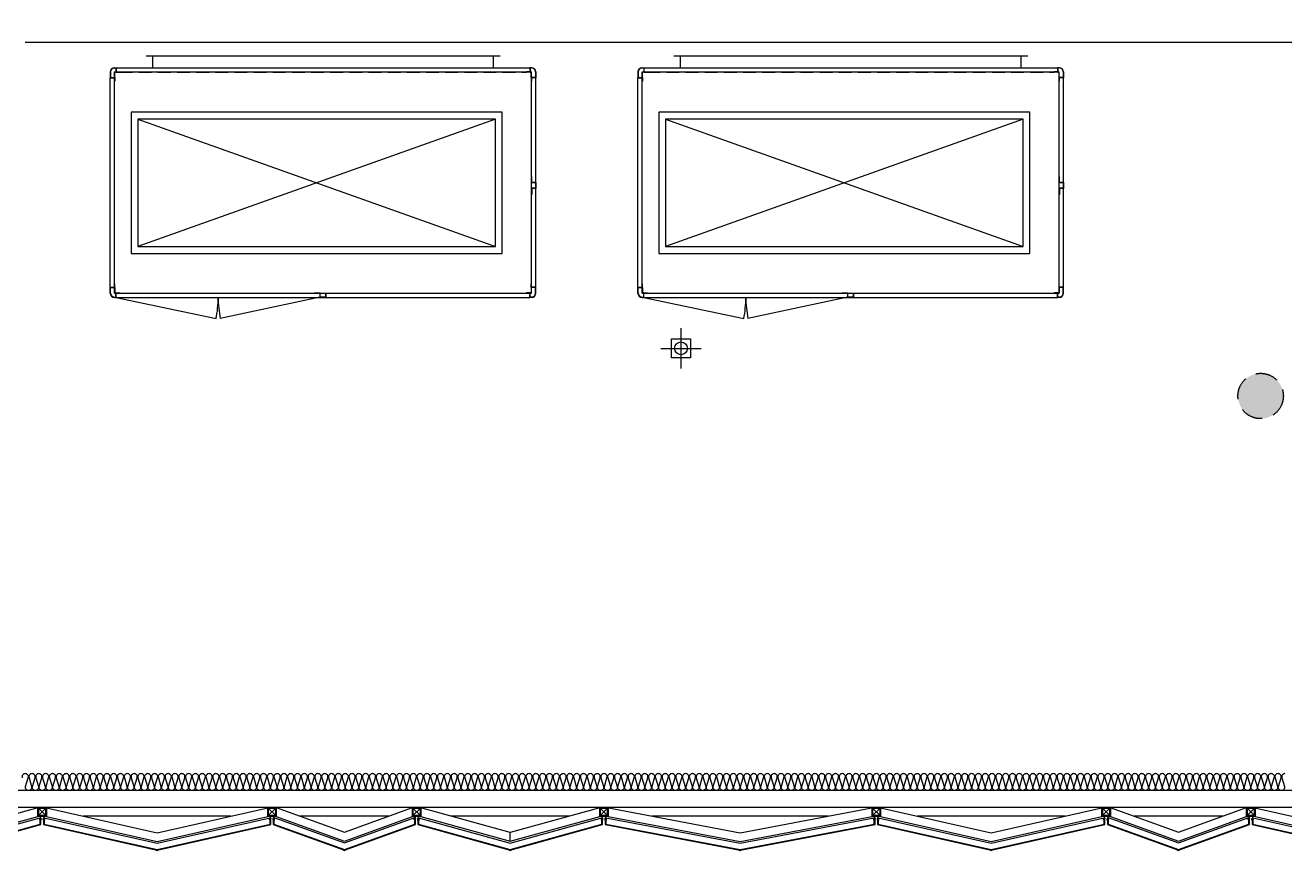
# Model space of a CAD drawing. Header units: millimetres. Extents: x -95754 to 177808, y 34455 to 150605.
# Drawn here: x 146154 to 153554, y 106751 to 111605 of the extents above; entities that cross this region are included whole.
import ezdxf

# ---------------------------------------------------------------- set-up
doc = ezdxf.new("R2010")
doc.units = ezdxf.units.MM
doc.header["$LTSCALE"] = 300
for name, pattern in [('ghid', [3, 2, -1]), ('HID', [2.8, 1.8, -1]), ('HIDDEN', [0.375, 0.25, -0.125])]:
    doc.linetypes.add(name, pattern=pattern)
for name, color, linetype in [('6FIN', 6, 'Continuous'), ('A-ETC-기계', 253, 'Continuous'), ('A-SYM', 7, 'Continuous'), ('A-WALL-D', 7, 'Continuous'), ('A-갑종방화문', 7, 'Continuous'), ('A-방화문표기', 6, 'ghid'), ('A-지붕바닥', 251, 'Continuous'), ('A-하지철물', 55, 'Continuous'), ('alucobond', 4, 'Continuous'), ('ISL', 251, 'Continuous'), ('mold', 4, 'Continuous'), ('SHEET', 6, 'Continuous'), ('우수계획', 7, 'Continuous')]:
    doc.layers.add(name, color=color, linetype=linetype)

# ---------------------------------------------------------------- blocks, each defined once
blk = doc.blocks.new('EX-1350')
at = {"layer": '6FIN', "elevation": 0}
for points in [[(3.2, 204.1), (46.8, 204.1, 0.414214), (50, 207.3), (50, 250.9, 0.414214), (46.8, 254.1), (3.2, 254.1, 0.414214), (0, 250.9), (0, 207.3, 0.414214)], [(1396.8, 204.1), (1353.2, 204.1, -0.414214), (1350, 207.3), (1350, 250.9, -0.414214), (1353.2, 254.1), (1396.8, 254.1, -0.414214), (1400, 250.9), (1400, 207.3, -0.414214)]]:
    blk.add_lwpolyline(points, format="xyb", close=True, dxfattribs=at)
at = {"layer": 'A-하지철물'}
for p, q in [((1350, 254.1), (50, 254.1)), ((1133.9, 204.1), (266.1, 204.1))]:
    blk.add_line(p, q, dxfattribs=at)
at = {"layer": 'A-하지철물', "elevation": 0}
for points in [[(49.7, 252.7), (700, 106.6), (1350.3, 252.7)], [(50, 254.1), (50, 201.4), (700, 55.3), (1350, 201.4), (1350, 254.1)]]:
    blk.add_lwpolyline(points, dxfattribs=at)
at = {"layer": 'A-하지철물'}
blk.add_circle((700, 4.1), 4.07, dxfattribs=at)
at = {"layer": 'alucobond', "color": 251, "linetype": 'HID', "ltscale": 10}
for p, q in [((30.2, 185.1), (41.5, 185.1)), ((31.5, 182.4), (31.5, 187.8)), ((31.5, 186.6), (39.5, 186.6)), ((31.5, 183.6), (39.5, 183.6)), ((32, 189.3), (32.5, 189.3)), ((32, 180.9), (32.5, 180.9)), ((32.5, 180.9), (32.5, 189.3)), ((38, 182.7), (38, 187.4)), ((39.5, 182.7), (39.5, 187.4)), ((1369.8, 185.1), (1358.5, 185.1)), ((1360.5, 182.7), (1360.5, 187.4)), ((1368.5, 186.6), (1360.5, 186.6)), ((1368.5, 183.6), (1360.5, 183.6)), ((1362, 182.7), (1362, 187.4)), ((1367.5, 180.9), (1367.5, 189.3)), ((1368, 189.3), (1367.5, 189.3)), ((1368, 180.9), (1367.5, 180.9)), ((1368.5, 182.4), (1368.5, 187.8))]:
    blk.add_line(p, q, dxfattribs=at)
at = {"layer": 'alucobond'}
for p, q in [((32.5, 195.1), (36.5, 195.1)), ((1367.5, 195.1), (1363.5, 195.1))]:
    blk.add_line(p, q, dxfattribs=at)
at = {"layer": 'alucobond', "color": 251, "linetype": 'HID', "ltscale": 10, "elevation": 0}
for points in [[(32, 189.3), (31.5, 187.8)], [(32, 180.9), (31.5, 182.4)], [(36.5, 194.2), (700, 45.1), (1363.5, 194.2)], [(1368, 189.3), (1368.5, 187.8)], [(1368, 180.9), (1368.5, 182.4)]]:
    blk.add_lwpolyline(points, dxfattribs=at)
at = {"layer": 'alucobond', "elevation": 0}
for points in [[(32.5, 195.1), (32.5, 154.1), (700, 4.1), (1367.5, 154.1), (1367.5, 195.1)], [(36.5, 195.1), (36.5, 157.3), (700, 8.2), (1363.5, 157.3), (1363.5, 195.1)]]:
    blk.add_lwpolyline(points, dxfattribs=at)
at = {"layer": 'alucobond', "color": 251, "linetype": 'HID', "ltscale": 10, "elevation": 0}
for points in [[(39.5, 186.6, -0.666667), (39.5, 183.6, -1.5)], [(1360.5, 186.6, 0.666667), (1360.5, 183.6, 1.5)]]:
    blk.add_lwpolyline(points, format="xyb", dxfattribs=at)
at = {"layer": 'alucobond', "color": 251, "linetype": 'HID', "ltscale": 10}
for centre, start, end in [((38.7, 187.4), 0, 180), ((38.7, 182.7), 180, 0), ((1361.3, 187.4), 0, 180), ((1361.3, 182.7), 180, 0)]:
    blk.add_arc(centre, 0.75, start, end, dxfattribs=at)
at = {"layer": 'mold', "color": 4, "elevation": 0}
for points in [[(25, 204.1), (25, 202.6)], [(1375, 204.1), (1375, 202.6)]]:
    blk.add_lwpolyline(points, dxfattribs=at)
at = {"layer": 'SHEET', "color": 8}
for p, q in [((46.8, 250.9), (3.2, 207.3)), ((3.2, 250.9), (46.8, 207.3)), ((1353.2, 250.9), (1396.8, 207.3)), ((1396.8, 250.9), (1353.2, 207.3))]:
    blk.add_line(p, q, dxfattribs=at)
at = {"layer": 'SHEET', "color": 8, "elevation": 0}
for points in [[(3.2, 207.3), (46.8, 207.3), (46.8, 250.9), (3.2, 250.9)], [(1396.8, 207.3), (1353.2, 207.3), (1353.2, 250.9), (1396.8, 250.9)]]:
    blk.add_lwpolyline(points, close=True, dxfattribs=at)
blk = doc.blocks.new('EX-850-1')
at = {"layer": '6FIN', "elevation": 0}
for points in [[(3.2, 204.1), (46.8, 204.1, 0.414214), (50, 207.3), (50, 250.9, 0.414214), (46.8, 254.1), (3.2, 254.1, 0.414214), (0, 250.9), (0, 207.3, 0.414214)], [(896.8, 204.1), (853.2, 204.1, -0.414214), (850, 207.3), (850, 250.9, -0.414214), (853.2, 254.1), (896.8, 254.1, -0.414214), (900, 250.9), (900, 207.3, -0.414214)]]:
    blk.add_lwpolyline(points, format="xyb", close=True, dxfattribs=at)
at = {"layer": 'A-하지철물'}
for p, q in [((850, 254.1), (50, 254.1)), ((710.9, 204.1), (189.1, 204.1))]:
    blk.add_line(p, q, dxfattribs=at)
at = {"layer": 'A-하지철물', "elevation": 0}
for points in [[(49.9, 254.1), (450, 110.3), (850.1, 254.1)], [(50, 204.1), (50, 200.9), (450, 57.2), (850, 200.9), (850, 204.1)]]:
    blk.add_lwpolyline(points, dxfattribs=at)
at = {"layer": 'A-하지철물'}
blk.add_circle((450, 4.1), 4.07, dxfattribs=at)
at = {"layer": 'alucobond', "color": 251, "linetype": 'HID', "ltscale": 10}
for p, q in [((30.2, 185.1), (41.5, 185.1)), ((31.5, 182.4), (31.5, 187.8)), ((31.5, 186.6), (39.5, 186.6)), ((31.5, 183.6), (39.5, 183.6)), ((32, 189.3), (32.5, 189.3)), ((32, 180.9), (32.5, 180.9)), ((32.5, 180.9), (32.5, 189.3)), ((38, 182.7), (38, 187.4)), ((39.5, 182.7), (39.5, 187.4)), ((869.8, 185.1), (858.5, 185.1)), ((860.5, 182.7), (860.5, 187.4)), ((868.5, 186.6), (860.5, 186.6)), ((868.5, 183.6), (860.5, 183.6)), ((862, 182.7), (862, 187.4)), ((867.5, 180.9), (867.5, 189.3)), ((868, 189.3), (867.5, 189.3)), ((868, 180.9), (867.5, 180.9)), ((868.5, 182.4), (868.5, 187.8))]:
    blk.add_line(p, q, dxfattribs=at)
at = {"layer": 'alucobond'}
for p, q in [((32.5, 195.1), (36.5, 195.1)), ((867.5, 195.1), (863.5, 195.1))]:
    blk.add_line(p, q, dxfattribs=at)
at = {"layer": 'alucobond', "color": 251, "linetype": 'HID', "ltscale": 10}
for points in [[(32, 189.3), (31.5, 187.8)], [(32, 180.9), (31.5, 182.4)], [(868, 189.3), (868.5, 187.8)], [(868, 180.9), (868.5, 182.4)]]:
    blk.add_lwpolyline(points, dxfattribs=at)
at = {"layer": 'alucobond', "elevation": 0}
for points in [[(32.5, 195.1), (32.5, 154.1), (450, 4.1), (867.5, 154.1), (867.5, 195.1)], [(36.5, 195.1), (36.5, 156.9), (450, 8.3), (863.5, 156.9), (863.5, 195.1)]]:
    blk.add_lwpolyline(points, dxfattribs=at)
at = {"layer": 'alucobond', "color": 251, "linetype": 'HID', "ltscale": 10, "elevation": 0}
blk.add_lwpolyline([(36.5, 195.1), (450, 46.6), (863.5, 195.1)], dxfattribs=at)
at = {"layer": 'alucobond', "color": 251, "linetype": 'HID', "ltscale": 10}
for points in [[(39.5, 186.6, -0.666667), (39.5, 183.6, -1.5)], [(860.5, 186.6, 0.666667), (860.5, 183.6, 1.5)]]:
    blk.add_lwpolyline(points, format="xyb", dxfattribs=at)
for centre, start, end in [((38.7, 187.4), 0, 180), ((38.7, 182.7), 180, 0), ((861.3, 187.4), 0, 180), ((861.3, 182.7), 180, 0)]:
    blk.add_arc(centre, 0.75, start, end, dxfattribs=at)
at = {"layer": 'mold', "color": 4}
for points in [[(25, 204.1), (25, 202.6)], [(875, 204.1), (875, 202.6)]]:
    blk.add_lwpolyline(points, dxfattribs=at)
at = {"layer": 'SHEET', "color": 8}
for p, q in [((46.8, 250.9), (3.2, 207.3)), ((3.2, 250.9), (46.8, 207.3)), ((853.2, 250.9), (896.8, 207.3)), ((896.8, 250.9), (853.2, 207.3))]:
    blk.add_line(p, q, dxfattribs=at)
at = {"layer": 'SHEET', "color": 8, "elevation": 0}
for points in [[(3.2, 207.3), (46.8, 207.3), (46.8, 250.9), (3.2, 250.9)], [(896.8, 207.3), (853.2, 207.3), (853.2, 250.9), (896.8, 250.9)]]:
    blk.add_lwpolyline(points, close=True, dxfattribs=at)
blk = doc.blocks.new('EX-1600')
at = {"layer": '6FIN', "elevation": 0}
for points in [[(3.2, 204.1), (46.8, 204.1, 0.414214), (50, 207.3), (50, 250.9, 0.414214), (46.8, 254.1), (3.2, 254.1, 0.414214), (0, 250.9), (0, 207.3, 0.414214)], [(1646.8, 204.1), (1603.2, 204.1, -0.414214), (1600, 207.3), (1600, 250.9, -0.414214), (1603.2, 254.1), (1646.8, 254.1, -0.414214), (1650, 250.9), (1650, 207.3, -0.414214)]]:
    blk.add_lwpolyline(points, format="xyb", close=True, dxfattribs=at)
at = {"layer": 'A-하지철물'}
for p, q in [((1600, 254.1), (50, 254.1)), ((1344, 204.1), (306, 204.1))]:
    blk.add_line(p, q, dxfattribs=at)
at = {"layer": 'A-하지철물', "elevation": 0}
for points in [[(41.9, 254.1), (825, 105.8), (1608.1, 254.1)], [(50, 204.1), (50, 201.6), (825, 55), (1600, 201.6), (1600, 204.1)]]:
    blk.add_lwpolyline(points, dxfattribs=at)
at = {"layer": 'A-하지철물'}
blk.add_circle((825, 4.1), 4.07, dxfattribs=at)
at = {"layer": 'alucobond', "color": 251, "linetype": 'HID', "ltscale": 10}
for p, q in [((30.2, 185.1), (41.5, 185.1)), ((31.5, 182.4), (31.5, 187.8)), ((31.5, 186.6), (39.5, 186.6)), ((31.5, 183.6), (39.5, 183.6)), ((32, 189.3), (32.5, 189.3)), ((32, 180.9), (32.5, 180.9)), ((32.5, 180.9), (32.5, 189.3)), ((38, 182.7), (38, 187.4)), ((39.5, 182.7), (39.5, 187.4)), ((1619.8, 185.1), (1608.5, 185.1)), ((1610.5, 182.7), (1610.5, 187.4)), ((1618.5, 186.6), (1610.5, 186.6)), ((1618.5, 183.6), (1610.5, 183.6)), ((1612, 182.7), (1612, 187.4)), ((1617.5, 180.9), (1617.5, 189.3)), ((1618, 189.3), (1617.5, 189.3)), ((1618, 180.9), (1617.5, 180.9)), ((1618.5, 182.4), (1618.5, 187.8))]:
    blk.add_line(p, q, dxfattribs=at)
at = {"layer": 'alucobond'}
for p, q in [((32.5, 195.1), (36.5, 195.1)), ((1617.5, 195.1), (1613.5, 195.1))]:
    blk.add_line(p, q, dxfattribs=at)
at = {"layer": 'alucobond', "color": 251, "linetype": 'HID', "ltscale": 10}
for points in [[(32, 189.3), (31.5, 187.8)], [(32, 180.9), (31.5, 182.4)]]:
    blk.add_lwpolyline(points, dxfattribs=at)
at = {"layer": 'alucobond', "elevation": 0}
for points in [[(32.5, 195.1), (32.5, 154.1), (825, 4.1), (1617.5, 154.1), (1617.5, 195.1)], [(36.5, 195.1), (36.5, 157.4), (825, 8.1), (1613.5, 157.4), (1613.5, 195.1)]]:
    blk.add_lwpolyline(points, dxfattribs=at)
at = {"layer": 'alucobond', "color": 251, "linetype": 'HID', "ltscale": 10, "elevation": 0}
for points in [[(36.5, 194), (825, 44.8), (1613.5, 194)], [(1618, 189.3), (1618.5, 187.8)], [(1618, 180.9), (1618.5, 182.4)]]:
    blk.add_lwpolyline(points, dxfattribs=at)
at = {"layer": 'alucobond', "color": 251, "linetype": 'HID', "ltscale": 10}
blk.add_lwpolyline([(39.5, 186.6, -0.666667), (39.5, 183.6, -1.5)], format="xyb", dxfattribs=at)
at = {"layer": 'alucobond', "color": 251, "linetype": 'HID', "ltscale": 10, "elevation": 0}
blk.add_lwpolyline([(1610.5, 186.6, 0.666667), (1610.5, 183.6, 1.5)], format="xyb", dxfattribs=at)
at = {"layer": 'alucobond', "color": 251, "linetype": 'HID', "ltscale": 10}
for centre, start, end in [((38.7, 187.4), 0, 180), ((38.7, 182.7), 180, 0), ((1611.3, 187.4), 0, 180), ((1611.3, 182.7), 180, 0)]:
    blk.add_arc(centre, 0.75, start, end, dxfattribs=at)
at = {"layer": 'mold', "color": 4}
blk.add_lwpolyline([(25, 204.1), (25, 202.6)], dxfattribs=at)
at = {"layer": 'mold', "color": 4, "elevation": 0}
blk.add_lwpolyline([(1625, 204.1), (1625, 202.6)], dxfattribs=at)
at = {"layer": 'SHEET', "color": 8}
for p, q in [((46.8, 250.9), (3.2, 207.3)), ((3.2, 250.9), (46.8, 207.3)), ((1603.2, 250.9), (1646.8, 207.3)), ((1646.8, 250.9), (1603.2, 207.3))]:
    blk.add_line(p, q, dxfattribs=at)
at = {"layer": 'SHEET', "color": 8, "elevation": 0}
for points in [[(3.2, 207.3), (46.8, 207.3), (46.8, 250.9), (3.2, 250.9)], [(1646.8, 207.3), (1603.2, 207.3), (1603.2, 250.9), (1646.8, 250.9)]]:
    blk.add_lwpolyline(points, close=True, dxfattribs=at)
blk = doc.blocks.new('EX-1100')
at = {"layer": '6FIN', "elevation": 0}
for points in [[(3.2, 204.1), (46.8, 204.1, 0.414214), (50, 207.3), (50, 250.9, 0.414214), (46.8, 254.1), (3.2, 254.1, 0.414214), (0, 250.9), (0, 207.3, 0.414214)], [(1146.8, 204.1), (1103.2, 204.1, -0.414214), (1100, 207.3), (1100, 250.9, -0.414214), (1103.2, 254.1), (1146.8, 254.1, -0.414214), (1150, 250.9), (1150, 207.3, -0.414214)]]:
    blk.add_lwpolyline(points, format="xyb", close=True, dxfattribs=at)
at = {"layer": 'A-하지철물'}
for p, q in [((1100, 254.1), (50, 254.1)), ((923.1, 204.1), (226.9, 204.1)), ((575, 55.9), (575, 107.8))]:
    blk.add_line(p, q, dxfattribs=at)
at = {"layer": 'A-하지철물', "elevation": 0}
blk.add_lwpolyline([(1100, 201.1), (1100, 253), (575, 107.8), (50, 253), (50, 201.1), (575, 55.9)], close=True, dxfattribs=at)
at = {"layer": 'A-하지철물'}
blk.add_circle((575, 4.1), 4.07, dxfattribs=at)
at = {"layer": 'alucobond', "color": 251, "linetype": 'HID', "ltscale": 10}
for p, q in [((30.2, 185.1), (41.5, 185.1)), ((31.5, 182.4), (31.5, 187.8)), ((31.5, 186.6), (39.5, 186.6)), ((31.5, 183.6), (39.5, 183.6)), ((32, 189.3), (32.5, 189.3)), ((32, 180.9), (32.5, 180.9)), ((32.5, 180.9), (32.5, 189.3)), ((38, 182.7), (38, 187.4)), ((39.5, 182.7), (39.5, 187.4)), ((1119.8, 185.1), (1108.5, 185.1)), ((1110.5, 182.7), (1110.5, 187.4)), ((1118.5, 186.6), (1110.5, 186.6)), ((1118.5, 183.6), (1110.5, 183.6)), ((1112, 182.7), (1112, 187.4)), ((1117.5, 180.9), (1117.5, 189.3)), ((1118, 189.3), (1117.5, 189.3)), ((1118, 180.9), (1117.5, 180.9)), ((1118.5, 182.4), (1118.5, 187.8))]:
    blk.add_line(p, q, dxfattribs=at)
at = {"layer": 'alucobond'}
for p, q in [((32.5, 195.1), (36.5, 195.1)), ((1117.5, 195.1), (1113.5, 195.1))]:
    blk.add_line(p, q, dxfattribs=at)
at = {"layer": 'alucobond', "color": 251, "linetype": 'HID', "ltscale": 10, "elevation": 0}
for points in [[(32, 189.3), (31.5, 187.8)], [(32, 180.9), (31.5, 182.4)], [(36.5, 194.5), (575, 45.6), (1113.5, 194.5)], [(1118, 189.3), (1118.5, 187.8)], [(1118, 180.9), (1118.5, 182.4)]]:
    blk.add_lwpolyline(points, dxfattribs=at)
at = {"layer": 'alucobond', "elevation": 0}
for points in [[(32.5, 195.1), (32.5, 154.1), (575, 4.1), (1117.5, 154.1), (1117.5, 195.1)], [(36.5, 195.1), (36.5, 157.1), (575, 8.2), (1113.5, 157.1), (1113.5, 195.1)], [(1113.5, 195.1), (1113.5, 157.2)]]:
    blk.add_lwpolyline(points, dxfattribs=at)
at = {"layer": 'alucobond', "color": 251, "linetype": 'HID', "ltscale": 10, "elevation": 0}
for points in [[(39.5, 186.6, -0.666667), (39.5, 183.6, -1.5)], [(1110.5, 186.6, 0.666667), (1110.5, 183.6, 1.5)]]:
    blk.add_lwpolyline(points, format="xyb", dxfattribs=at)
at = {"layer": 'alucobond', "color": 251, "linetype": 'HID', "ltscale": 10}
for centre, start, end in [((38.7, 187.4), 0, 180), ((38.7, 182.7), 180, 0), ((1111.3, 187.4), 0, 180), ((1111.3, 182.7), 180, 0)]:
    blk.add_arc(centre, 0.75, start, end, dxfattribs=at)
at = {"layer": 'mold', "color": 4, "elevation": 0}
for points in [[(25, 204.1), (25, 202.6)], [(1125, 204.1), (1125, 202.6)]]:
    blk.add_lwpolyline(points, dxfattribs=at)
at = {"layer": 'SHEET', "color": 8}
for p, q in [((46.8, 250.9), (3.2, 207.3)), ((3.2, 250.9), (46.8, 207.3)), ((1103.2, 250.9), (1146.8, 207.3)), ((1146.8, 250.9), (1103.2, 207.3))]:
    blk.add_line(p, q, dxfattribs=at)
at = {"layer": 'SHEET', "color": 8, "elevation": 0}
for points in [[(3.2, 207.3), (46.8, 207.3), (46.8, 250.9), (3.2, 250.9)], [(1146.8, 207.3), (1103.2, 207.3), (1103.2, 250.9), (1146.8, 250.9)]]:
    blk.add_lwpolyline(points, close=True, dxfattribs=at)
blk = doc.blocks.new('SYM-갑종방화문')
at = {"layer": 'A-방화문표기'}
blk.add_hatch(color=251, dxfattribs=at).paths.add_polyline_path([(-600, 0, 1), (600, 0, 1)])
at = {"layer": 'A-방화문표기', "color": 251}
blk.add_circle((0, 0), 600, dxfattribs=at)
blk = doc.blocks.new('A$C1B410CB1')
at = {"layer": 'A-갑종방화문', "xscale": 0.1666666666666667, "yscale": 0.1666666666666667, "zscale": 0.1666666666666667}
blk.add_blockref('SYM-갑종방화문', (100, 100), dxfattribs=at)
blk = doc.blocks.new('A$Cacae0627')
at = {"layer": '우수계획', "color": 1}
for p, q in [((0, 528), (0, -528)), ((-528, 0), (528, 0))]:
    blk.add_line(p, q, dxfattribs=at)
at = {"layer": '우수계획', "color": 6, "lineweight": -3}
blk.add_lwpolyline([(-250, 250), (250, 250), (250, -250), (-250, -250)], close=True, dxfattribs=at)
blk.add_circle((0, 0), 167, dxfattribs=at)
blk = doc.blocks.new('A$Cfdea7a82')
at = {"layer": 'A-SYM', "xscale": 0.2249999999999964, "yscale": 0.2249999999999964, "zscale": 0.2249999999999964}
blk.add_blockref('A$Cacae0627', (203.8, 118.8, 0), dxfattribs=at)
blk = doc.blocks.new('A$C7EEB4B3A')
at = {"color": 0, "linetype": 'HIDDEN'}
for p, q in [((36.2, 25), (0, 25)), ((0, 25), (0, 23.8)), ((36.2, 1.2), (36.2, 25)), ((36.2, 1.2), (68.8, 1.2)), ((68.8, 1.2), (68.8, 25)), ((68.8, 25), (105, 25)), ((105, 25), (105, 23.8))]:
    blk.add_line(p, q, dxfattribs=at)
at = {"color": 0}
for p, q in [((35, 23.8), (0, 23.8)), ((35, 0), (35, 23.8)), ((35, 0), (70, 0)), ((70, 0), (70, 23.8)), ((70, 23.8), (105, 23.8))]:
    blk.add_line(p, q, dxfattribs=at)
blk = doc.blocks.new('G$C2C1B598D')
at = {"color": 0}
for p, q in [((-1225, 0), (-1215, 0)), ((-1215, 0), (-1215, -25)), ((-1215, 0), (1215, 0)), ((-1040, 70), (1040, 70)), ((-1040, 0), (1040, 0)), ((-1000, 0), (-1000, 70)), ((1000, 70), (1000, 0)), ((1225, 0), (1215, 0)), ((1215, 0), (1215, -25)), ((-1250, -25), (-1250, -60)), ((-1250, -60), (-1225, -60)), ((-1250, -1290.1), (-1250, -60)), ((-1225, -60), (-1225, -80)), ((-1215, -25), (-1195, -25)), ((1215, -25), (1195, -25)), ((1250, -60), (1225, -60)), ((1225, -60), (1225, -80)), ((1250, -25), (1250, -60)), ((1250, -1290.1), (1250, -60)), ((-1127.5, -262.1), (-1127.5, -1092.1)), ((1052.5, -262.1), (-1127.5, -262.1)), ((1052.5, -1092.1), (1052.5, -262.1)), ((-1087.5, -302.1), (-1087.5, -1052.1)), ((-1087.5, -302.1), (1012.5, -1052.1)), ((1012.5, -302.1), (-1087.5, -1052.1)), ((1012.5, -302.1), (-1087.5, -302.1)), ((1012.5, -1052.1), (1012.5, -302.1)), ((-1127.5, -1092.1), (1052.5, -1092.1)), ((-1087.5, -1052.1), (1012.5, -1052.1)), ((-1250, -1325.1), (-1250, -1290.1)), ((-1250, -1290.1), (-1225, -1290.1)), ((-1225, -1290.1), (-1225, -1270.1)), ((-1215, -1350.1), (-1215, -1325.1)), ((-1215, -1325.1), (-1195, -1325.1)), ((1215, -1325.1), (1195, -1325.1)), ((1215, -1350.1), (1215, -1325.1)), ((1225, -1290.1), (1225, -1270.1)), ((1250, -1290.1), (1225, -1290.1)), ((1250, -1325.1), (1250, -1290.1)), ((-1225, -1350.1), (-1215, -1350.1)), ((-1215, -1350.1), (1215, -1350.1)), ((1225, -1350.1), (1215, -1350.1))]:
    blk.add_line(p, q, dxfattribs=at)
at = {"color": 0, "linetype": 'HIDDEN'}
for p, q in [((-1248.4, -25), (-1248.4, -58.4)), ((-1248.4, -58.4), (-1223.4, -58.4)), ((-1225, -1.6), (-1216.6, -1.6)), ((-1223.4, -58.4), (-1223.4, -80)), ((-1216.6, -1.6), (-1216.6, -26.6)), ((-1216.6, -26.6), (-1195, -26.6)), ((-1195, -26.6), (-1195, -25)), ((-1195, -26.6), (1195, -26.6)), ((1195, -26.6), (1195, -25)), ((1216.6, -26.6), (1195, -26.6)), ((1225, -1.6), (1216.6, -1.6)), ((1216.6, -1.6), (1216.6, -26.6)), ((1248.4, -58.4), (1223.4, -58.4)), ((1223.4, -58.4), (1223.4, -80)), ((1248.4, -25), (1248.4, -58.4)), ((-1223.4, -80), (-1225, -80)), ((1223.4, -80), (1225, -80)), ((-1248.4, -1325.1), (-1248.4, -1291.7)), ((-1248.4, -1291.7), (-1223.4, -1291.7)), ((-1223.4, -1270.1), (-1225, -1270.1)), ((-1223.4, -1291.7), (-1223.4, -1270.1)), ((-1216.6, -1348.5), (-1216.6, -1323.5)), ((-1216.6, -1323.5), (-1195, -1323.5)), ((-1195, -1323.5), (-1195, -1325.1)), ((1216.6, -1323.5), (1195, -1323.5)), ((1195, -1323.5), (1195, -1325.1)), ((1216.6, -1348.5), (1216.6, -1323.5)), ((1223.4, -1291.7), (1223.4, -1270.1)), ((1223.4, -1270.1), (1225, -1270.1)), ((1248.4, -1291.7), (1223.4, -1291.7)), ((1248.4, -1325.1), (1248.4, -1291.7)), ((-1225, -1348.5), (-1216.6, -1348.5)), ((1225, -1348.5), (1216.6, -1348.5))]:
    blk.add_line(p, q, dxfattribs=at)
at = {"color": 0, "linetype": 'Continuous'}
for p, q in [((-1225, -1325.1), (-1225, -25)), ((-1225, -25), (1225, -25)), ((1225, -1325.1), (1225, -25)), ((-1225, -1325.1), (1225, -1325.1)), ((-1215, -1350.1), (-628.6, -1475.3)), ((-17.5, -1350), (-603.9, -1475.2))]:
    blk.add_line(p, q, dxfattribs=at)
at = {"color": 0, "linetype": 'ByBlock'}
for p, q in [((-1223.4, -58.4), (-1223.4, -26.6)), ((-1216.6, -26.6), (-1223.4, -26.6)), ((1216.6, -26.6), (1223.4, -26.6)), ((1223.4, -58.4), (1223.4, -26.6)), ((-1223.4, -1291.7), (-1223.4, -1323.5)), ((-1216.6, -1323.5), (-1223.4, -1323.5)), ((1216.6, -1323.5), (1223.4, -1323.5)), ((1223.4, -1291.7), (1223.4, -1323.5))]:
    blk.add_line(p, q, dxfattribs=at)
at = {"color": 0}
for centre, start, end in [((-1225, -25), 90, 180), ((1225, -25), 0, 90), ((-1225, -1325.1), 180, 270), ((1225, -1325.1), 270, 0)]:
    blk.add_arc(centre, 25, start, end, dxfattribs=at)
at = {"color": 0, "linetype": 'HIDDEN'}
for centre, start, end in [((-1225, -25), 90, 180.00287), ((1225, -25), 359.99713, 90), ((-1225, -1325.1), 179.99713, 270), ((1225, -1325.1), 270, 0.00287)]:
    blk.add_arc(centre, 23.4, start, end, dxfattribs=at)
at = {"color": 0, "linetype": 'Continuous'}
for centre, start, end in [((-1258.2, -1350.1), 348.75274, 0.00458), ((25.7, -1350), 179.99542, 191.24726)]:
    blk.add_arc(centre, 641.9, start, end, dxfattribs=at)
at = {"color": 0, "xscale": -1, "rotation": 89.99999999999997}
blk.add_blockref('A$C7EEB4B3A', (1250, -639.9), dxfattribs=at)
at = {"color": 0, "xscale": -1}
blk.add_blockref('A$C7EEB4B3A', (52.5, -1350.1), dxfattribs=at)
blk = doc.blocks.new('4F_기계장비')
at = {"layer": 'A-ETC-기계'}
for p in [(55350, -37250), (58450, -37250)]:
    blk.add_blockref('G$C2C1B598D', p, dxfattribs=at)

msp = doc.modelspace()

# ---------------------------------------------------------------- linework, layer by layer
at = {"layer": 'A-WALL-D'}
msp.add_line((146153.6, 111505), (153603.6, 111505), dxfattribs=at)
at = {"layer": 'ISL', "elevation": 0}
msp.add_lwpolyline([(177453.6, 135425), (177453.6, 107105), (92053.6, 107105), (92053.6, 121780)], dxfattribs=at)
msp.add_lwpolyline([(153553.7, 107205, 0.509267), (153536, 107180.8), (153551.4, 107129.3, -1.372593), (153516, 107129.3), (153531.4, 107180.8, 0.509267), (153513.7, 107205, 0.509267), (153496, 107180.8), (153511.4, 107129.3, -1.372593), (153476, 107129.3), (153491.4, 107180.8, 0.509267), (153473.7, 107205, 0.509267), (153456, 107180.8), (153471.4, 107129.3, -1.372593), (153436, 107129.3), (153451.4, 107180.8, 0.509267), (153433.7, 107205, 0.509267), (153416, 107180.8), (153431.4, 107129.3, -1.372593), (153396, 107129.3), (153411.4, 107180.8, 0.509267), (153393.7, 107205, 0.509267), (153376, 107180.8), (153391.4, 107129.3, -1.372593), (153356, 107129.3), (153371.4, 107180.8, 0.509267), (153353.7, 107205, 0.509267), (153336, 107180.8), (153351.4, 107129.3, -1.372593), (153316, 107129.3), (153331.4, 107180.8, 0.509267), (153313.7, 107205, 0.509267), (153296, 107180.8), (153311.4, 107129.3, -1.372593), (153276, 107129.3), (153291.4, 107180.8, 0.509267), (153273.7, 107205, 0.509267), (153256, 107180.8), (153271.4, 107129.3, -1.372593), (153236, 107129.3), (153251.4, 107180.8, 0.509267), (153233.7, 107205, 0.509267), (153216, 107180.8), (153231.4, 107129.3, -1.372593), (153196, 107129.3), (153211.4, 107180.8, 0.509267), (153193.7, 107205, 0.509267), (153176, 107180.8), (153191.4, 107129.3, -1.372593), (153156, 107129.3), (153171.4, 107180.8, 0.509267), (153153.7, 107205, 0.509267), (153136, 107180.8), (153151.4, 107129.3, -1.372593), (153116, 107129.3), (153131.4, 107180.8, 0.509267), (153113.7, 107205, 0.509267), (153096, 107180.8), (153111.4, 107129.3, -1.372593), (153076, 107129.3), (153091.4, 107180.8, 0.509267), (153073.7, 107205, 0.509267), (153056, 107180.8), (153071.4, 107129.3, -1.372593), (153036, 107129.3), (153051.4, 107180.8, 0.509267), (153033.7, 107205, 0.509267), (153016, 107180.8), (153031.4, 107129.3, -1.372593), (152996, 107129.3), (153011.4, 107180.8, 0.509267), (152993.7, 107205, 0.509267), (152976, 107180.8), (152991.4, 107129.3, -1.372593), (152956, 107129.3), (152971.4, 107180.8, 0.509267), (152953.7, 107205, 0.509267), (152936, 107180.8), (152951.4, 107129.3, -1.372593), (152916, 107129.3), (152931.4, 107180.8, 0.509267), (152913.7, 107205, 0.509267), (152896, 107180.8), (152911.4, 107129.3, -1.372593), (152876, 107129.3), (152891.4, 107180.8, 0.509267), (152873.7, 107205, 0.509267), (152856, 107180.8), (152871.4, 107129.3, -1.372593), (152836, 107129.3), (152851.4, 107180.8, 0.509267), (152833.7, 107205, 0.509267), (152816, 107180.8), (152831.4, 107129.3, -1.372593), (152796, 107129.3), (152811.4, 107180.8, 0.509267), (152793.7, 107205, 0.509267), (152776, 107180.8), (152791.4, 107129.3, -1.372593), (152756, 107129.3), (152771.4, 107180.8, 0.509267), (152753.7, 107205, 0.509267), (152736, 107180.8), (152751.4, 107129.3, -1.372593), (152716, 107129.3), (152731.4, 107180.8, 0.509267), (152713.7, 107205, 0.509267), (152696, 107180.8), (152711.4, 107129.3, -1.372593), (152676, 107129.3), (152691.4, 107180.8, 0.509267), (152673.7, 107205, 0.509267), (152656, 107180.8), (152671.4, 107129.3, -1.372593), (152636.1, 107129.3), (152651.4, 107180.8, 0.509267), (152633.7, 107205, 0.509267), (152616.1, 107180.8), (152631.4, 107129.3, -1.372593), (152596.1, 107129.3), (152611.4, 107180.8, 0.509267), (152593.7, 107205, 0.509267), (152576.1, 107180.8), (152591.4, 107129.3, -1.372593), (152556.1, 107129.3), (152571.4, 107180.8, 0.509267), (152553.7, 107205, 0.509267), (152536.1, 107180.8), (152551.4, 107129.3, -1.372593), (152516.1, 107129.3), (152531.4, 107180.8, 0.509267), (152513.7, 107205, 0.509267), (152496.1, 107180.8), (152511.4, 107129.3, -1.372593), (152476.1, 107129.3), (152491.4, 107180.8, 0.509267), (152473.7, 107205, 0.509267), (152456.1, 107180.8), (152471.4, 107129.3, -1.372593), (152436.1, 107129.3), (152451.4, 107180.8, 0.509267), (152433.7, 107205, 0.509267), (152416.1, 107180.8), (152431.4, 107129.3, -1.372593), (152396.1, 107129.3), (152411.4, 107180.8, 0.509267), (152393.7, 107205, 0.509267), (152376.1, 107180.8), (152391.4, 107129.3, -1.372593), (152356.1, 107129.3), (152371.4, 107180.8, 0.509267), (152353.7, 107205, 0.509267), (152336.1, 107180.8), (152351.4, 107129.3, -1.372593), (152316.1, 107129.3), (152331.4, 107180.8, 0.509267), (152313.7, 107205, 0.509267), (152296.1, 107180.8), (152311.4, 107129.3, -1.372593), (152276.1, 107129.3), (152291.4, 107180.8, 0.509267), (152273.7, 107205, 0.509267), (152256.1, 107180.8), (152271.4, 107129.3, -1.372593), (152236.1, 107129.3), (152251.4, 107180.8, 0.509267), (152233.7, 107205, 0.509267), (152216.1, 107180.8), (152231.4, 107129.3, -1.372593), (152196.1, 107129.3), (152211.4, 107180.8, 0.509267), (152193.7, 107205, 0.509267), (152176.1, 107180.8), (152191.4, 107129.3, -1.372593), (152156.1, 107129.3), (152171.4, 107180.8, 0.509267), (152153.7, 107205, 0.509267), (152136.1, 107180.8), (152151.4, 107129.3, -1.372593), (152116.1, 107129.3), (152131.4, 107180.8, 0.509267), (152113.7, 107205, 0.509267), (152096.1, 107180.8), (152111.4, 107129.3, -1.372593), (152076.1, 107129.3), (152091.4, 107180.8, 0.509267), (152073.7, 107205, 0.509267), (152056.1, 107180.8), (152071.4, 107129.3, -1.372593), (152036.1, 107129.3), (152051.4, 107180.8, 0.509267), (152033.7, 107205, 0.509267), (152016.1, 107180.8), (152031.4, 107129.3, -1.372593), (151996.1, 107129.3), (152011.4, 107180.8, 0.509267), (151993.7, 107205, 0.509267), (151976.1, 107180.8), (151991.4, 107129.3, -1.372593), (151956.1, 107129.3), (151971.4, 107180.8, 0.509267), (151953.7, 107205, 0.509267), (151936.1, 107180.8), (151951.4, 107129.3, -1.372593), (151916.1, 107129.3), (151931.4, 107180.8, 0.509267), (151913.7, 107205, 0.509267), (151896.1, 107180.8), (151911.4, 107129.3, -1.372593), (151876.1, 107129.3), (151891.4, 107180.8, 0.509267), (151873.7, 107205, 0.509267), (151856.1, 107180.8), (151871.4, 107129.3, -1.372593), (151836.1, 107129.3), (151851.4, 107180.8, 0.509267), (151833.7, 107205, 0.509267), (151816.1, 107180.8), (151831.4, 107129.3, -1.372593), (151796.1, 107129.3), (151811.4, 107180.8, 0.509267), (151793.7, 107205, 0.509267), (151776.1, 107180.8), (151791.4, 107129.3, -1.372593), (151756.1, 107129.3), (151771.4, 107180.8, 0.509267), (151753.7, 107205, 0.509267), (151736.1, 107180.8), (151751.4, 107129.3, -1.372593), (151716.1, 107129.3), (151731.4, 107180.8, 0.509267), (151713.7, 107205, 0.509267), (151696.1, 107180.8), (151711.4, 107129.3, -1.372593), (151676.1, 107129.3), (151691.4, 107180.8, 0.509267), (151673.7, 107205, 0.509267), (151656.1, 107180.8), (151671.4, 107129.3, -1.372593), (151636.1, 107129.3), (151651.4, 107180.8, 0.509267), (151633.7, 107205, 0.509267), (151616.1, 107180.8), (151631.4, 107129.3, -1.372593), (151596.1, 107129.3), (151611.4, 107180.8, 0.509267), (151593.7, 107205, 0.509267), (151576.1, 107180.8), (151591.4, 107129.3, -1.372593), (151556.1, 107129.3), (151571.4, 107180.8, 0.509267), (151553.7, 107205, 0.509267), (151536.1, 107180.8), (151551.4, 107129.3, -1.372593), (151516.1, 107129.3), (151531.4, 107180.8, 0.509267), (151513.7, 107205, 0.509267), (151496.1, 107180.8), (151511.4, 107129.3, -1.372593), (151476.1, 107129.3), (151491.4, 107180.8, 0.509267), (151473.7, 107205, 0.509267), (151456.1, 107180.8), (151471.4, 107129.3, -1.372593), (151436.1, 107129.3), (151451.4, 107180.8, 0.509267), (151433.7, 107205, 0.509267), (151416.1, 107180.8), (151431.4, 107129.3, -1.372593), (151396.1, 107129.3), (151411.4, 107180.8, 0.509267), (151393.7, 107205, 0.509267), (151376.1, 107180.8), (151391.4, 107129.3, -1.372593), (151356.1, 107129.3), (151371.4, 107180.8, 0.509267), (151353.7, 107205, 0.509267), (151336.1, 107180.8), (151351.4, 107129.3, -1.372593), (151316.1, 107129.3), (151331.4, 107180.8, 0.509267), (151313.7, 107205, 0.509267), (151296.1, 107180.8), (151311.4, 107129.3, -1.372593), (151276.1, 107129.3), (151291.4, 107180.8, 0.509267), (151273.7, 107205, 0.509267), (151256.1, 107180.8), (151271.4, 107129.3, -1.372593), (151236.1, 107129.3), (151251.4, 107180.8, 0.509267), (151233.7, 107205, 0.509267), (151216.1, 107180.8), (151231.4, 107129.3, -1.372593), (151196.1, 107129.3), (151211.4, 107180.8, 0.509267), (151193.7, 107205, 0.509267), (151176.1, 107180.8), (151191.4, 107129.3, -1.372593), (151156.1, 107129.3), (151171.4, 107180.8, 0.509267), (151153.7, 107205, 0.509267), (151136.1, 107180.8), (151151.4, 107129.3, -1.372593), (151116.1, 107129.3), (151131.4, 107180.8, 0.509267), (151113.7, 107205, 0.509267), (151096.1, 107180.8), (151111.4, 107129.3, -1.372593), (151076.1, 107129.3), (151091.4, 107180.8, 0.509267), (151073.7, 107205, 0.509267), (151056.1, 107180.8), (151071.4, 107129.3, -1.372593), (151036.1, 107129.3), (151051.4, 107180.8, 0.509267), (151033.7, 107205, 0.509267), (151016.1, 107180.8), (151031.4, 107129.3, -1.372593), (150996.1, 107129.3), (151011.4, 107180.8, 0.509267), (150993.7, 107205, 0.509267), (150976.1, 107180.8), (150991.4, 107129.3, -1.372593), (150956.1, 107129.3), (150971.4, 107180.8, 0.509267), (150953.7, 107205, 0.509267), (150936.1, 107180.8), (150951.4, 107129.3, -1.372593), (150916.1, 107129.3), (150931.4, 107180.8, 0.509267), (150913.7, 107205, 0.509267), (150896.1, 107180.8), (150911.4, 107129.3, -1.372593), (150876.1, 107129.3), (150891.4, 107180.8, 0.509267), (150873.7, 107205, 0.509267), (150856.1, 107180.8), (150871.4, 107129.3, -1.372593), (150836.1, 107129.3), (150851.4, 107180.8, 0.509267), (150833.7, 107205, 0.509267), (150816.1, 107180.8), (150831.4, 107129.3, -1.372593), (150796.1, 107129.3), (150811.4, 107180.8, 0.509267), (150793.7, 107205, 0.509267), (150776.1, 107180.8), (150791.4, 107129.3, -1.372593), (150756.1, 107129.3), (150771.4, 107180.8, 0.509267), (150753.7, 107205, 0.509267), (150736.1, 107180.8), (150751.4, 107129.3, -1.372593), (150716.1, 107129.3), (150731.4, 107180.8, 0.509267), (150713.7, 107205, 0.509267), (150696.1, 107180.8), (150711.4, 107129.3, -1.372593), (150676.1, 107129.3), (150691.4, 107180.8, 0.509267), (150673.7, 107205, 0.509267), (150656.1, 107180.8), (150671.4, 107129.3, -1.372593), (150636.1, 107129.3), (150651.4, 107180.8, 0.509267), (150633.7, 107205, 0.509267), (150616.1, 107180.8), (150631.4, 107129.3, -1.372593), (150596.1, 107129.3), (150611.4, 107180.8, 0.509267), (150593.7, 107205, 0.509267), (150576.1, 107180.8), (150591.4, 107129.3, -1.372593), (150556.1, 107129.3), (150571.4, 107180.8, 0.509267), (150553.7, 107205, 0.509267), (150536.1, 107180.8), (150551.4, 107129.3, -1.372593), (150516.1, 107129.3), (150531.4, 107180.8, 0.509267), (150513.7, 107205, 0.509267), (150496.1, 107180.8), (150511.4, 107129.3, -1.372593), (150476.1, 107129.3), (150491.4, 107180.8, 0.509267), (150473.7, 107205, 0.509267), (150456.1, 107180.8), (150471.4, 107129.3, -1.372593), (150436.1, 107129.3), (150451.4, 107180.8, 0.509267), (150433.7, 107205, 0.509267), (150416.1, 107180.8), (150431.4, 107129.3, -1.372593), (150396.1, 107129.3), (150411.4, 107180.8, 0.509267), (150393.7, 107205, 0.509267), (150376.1, 107180.8), (150391.4, 107129.3, -1.372593), (150356.1, 107129.3), (150371.4, 107180.8, 0.509267), (150353.7, 107205, 0.509267), (150336.1, 107180.8), (150351.4, 107129.3, -1.372593), (150316.1, 107129.3), (150331.4, 107180.8, 0.509267), (150313.7, 107205, 0.509267), (150296.1, 107180.8), (150311.4, 107129.3, -1.372593), (150276.1, 107129.3), (150291.4, 107180.8, 0.509267), (150273.7, 107205, 0.509267), (150256.1, 107180.8), (150271.4, 107129.3, -1.372593), (150236.1, 107129.3), (150251.4, 107180.8, 0.509267), (150233.7, 107205, 0.509267), (150216.1, 107180.8), (150231.4, 107129.3, -1.372593), (150196.1, 107129.3), (150211.4, 107180.8, 0.509267), (150193.7, 107205, 0.509267), (150176.1, 107180.8), (150191.4, 107129.3, -1.372593), (150156.1, 107129.3), (150171.4, 107180.8, 0.509267), (150153.7, 107205, 0.509267), (150136.1, 107180.8), (150151.4, 107129.3, -1.372593), (150116.1, 107129.3), (150131.4, 107180.8, 0.509267), (150113.7, 107205, 0.509267), (150096.1, 107180.8), (150111.4, 107129.3, -1.372593), (150076.1, 107129.3), (150091.4, 107180.8, 0.509267), (150073.7, 107205, 0.509267), (150056.1, 107180.8), (150071.4, 107129.3, -1.372593), (150036.1, 107129.3), (150051.4, 107180.8, 0.509267), (150033.7, 107205, 0.509267), (150016.1, 107180.8), (150031.4, 107129.3, -1.372593), (149996.1, 107129.3), (150011.4, 107180.8, 0.509267), (149993.7, 107205, 0.509267), (149976.1, 107180.8), (149991.4, 107129.3, -1.372593), (149956.1, 107129.3), (149971.4, 107180.8, 0.509267), (149953.7, 107205, 0.509267), (149936.1, 107180.8), (149951.4, 107129.3, -1.372593), (149916.1, 107129.3), (149931.4, 107180.8, 0.509267), (149913.7, 107205, 0.509267), (149896.1, 107180.8), (149911.4, 107129.3, -1.372593), (149876.1, 107129.3), (149891.4, 107180.8, 0.509267), (149873.7, 107205, 0.509267), (149856.1, 107180.8), (149871.4, 107129.3, -1.372593), (149836.1, 107129.3), (149851.4, 107180.8, 0.509267), (149833.7, 107205, 0.509267), (149816.1, 107180.8), (149831.4, 107129.3, -1.372593), (149796.1, 107129.3), (149811.4, 107180.8, 0.509267), (149793.7, 107205, 0.509267), (149776.1, 107180.8), (149791.4, 107129.3, -1.372593), (149756.1, 107129.3), (149771.4, 107180.8, 0.509267), (149753.7, 107205, 0.509267), (149736.1, 107180.8), (149751.4, 107129.3, -1.372593), (149716.1, 107129.3), (149731.4, 107180.8, 0.509267), (149713.7, 107205, 0.509267), (149696.1, 107180.8), (149711.4, 107129.3, -1.372593), (149676.1, 107129.3), (149691.4, 107180.8, 0.509267), (149673.7, 107205, 0.509267), (149656.1, 107180.8), (149671.4, 107129.3, -1.372593), (149636.1, 107129.3), (149651.4, 107180.8, 0.509267), (149633.7, 107205, 0.509267), (149616.1, 107180.8), (149631.4, 107129.3, -1.372593), (149596.1, 107129.3), (149611.4, 107180.8, 0.509267), (149593.7, 107205, 0.509267), (149576.1, 107180.8), (149591.4, 107129.3, -1.372593), (149556.1, 107129.3), (149571.4, 107180.8, 0.509267), (149553.7, 107205, 0.509267), (149536.1, 107180.8), (149551.4, 107129.3, -1.372593), (149516.1, 107129.3), (149531.4, 107180.8, 0.509267), (149513.7, 107205, 0.509267), (149496.1, 107180.8), (149511.4, 107129.3, -1.372593), (149476.1, 107129.3), (149491.4, 107180.8, 0.509267), (149473.7, 107205, 0.509267), (149456.1, 107180.8), (149471.4, 107129.3, -1.372593), (149436.1, 107129.3), (149451.4, 107180.8, 0.509267), (149433.7, 107205, 0.509267), (149416.1, 107180.8), (149431.4, 107129.3, -1.372593), (149396.1, 107129.3), (149411.4, 107180.8, 0.509267), (149393.7, 107205, 0.509267), (149376.1, 107180.8), (149391.4, 107129.3, -1.372593), (149356.1, 107129.3), (149371.4, 107180.8, 0.509267), (149353.7, 107205, 0.509267), (149336.1, 107180.8), (149351.4, 107129.3, -1.372593), (149316.1, 107129.3), (149331.4, 107180.8, 0.509267), (149313.7, 107205, 0.509267), (149296.1, 107180.8), (149311.4, 107129.3, -1.372593), (149276.1, 107129.3), (149291.4, 107180.8, 0.509267), (149273.7, 107205, 0.509267), (149256.1, 107180.8), (149271.4, 107129.3, -1.372593), (149236.1, 107129.3), (149251.4, 107180.8, 0.509267), (149233.7, 107205, 0.509267), (149216.1, 107180.8), (149231.4, 107129.3, -1.372593), (149196.1, 107129.3), (149211.4, 107180.8, 0.509267), (149193.7, 107205, 0.509267), (149176.1, 107180.8), (149191.4, 107129.3, -1.372593), (149156.1, 107129.3), (149171.4, 107180.8, 0.509267), (149153.7, 107205, 0.509267), (149136.1, 107180.8), (149151.4, 107129.3, -1.372593), (149116.1, 107129.3), (149131.4, 107180.8, 0.509267), (149113.7, 107205, 0.509267), (149096.1, 107180.8), (149111.4, 107129.3, -1.372593), (149076.1, 107129.3), (149091.4, 107180.8, 0.509267), (149073.7, 107205, 0.509267), (149056.1, 107180.8), (149071.4, 107129.3, -1.372593), (149036.1, 107129.3), (149051.4, 107180.8, 0.509267), (149033.7, 107205, 0.509267), (149016.1, 107180.8), (149031.4, 107129.3, -1.372593), (148996.1, 107129.3), (149011.4, 107180.8, 0.509267), (148993.7, 107205, 0.509267), (148976.1, 107180.8), (148991.4, 107129.3, -1.372593), (148956.1, 107129.3), (148971.4, 107180.8, 0.509267), (148953.7, 107205, 0.509267), (148936.1, 107180.8), (148951.4, 107129.3, -1.372593), (148916.1, 107129.3), (148931.4, 107180.8, 0.509267), (148913.7, 107205, 0.509267), (148896.1, 107180.8), (148911.4, 107129.3, -1.372593), (148876.1, 107129.3), (148891.4, 107180.8, 0.509267), (148873.7, 107205, 0.509267), (148856.1, 107180.8), (148871.4, 107129.3, -1.372593), (148836.1, 107129.3), (148851.4, 107180.8, 0.509267), (148833.7, 107205, 0.509267), (148816.1, 107180.8), (148831.4, 107129.3, -1.372593), (148796.1, 107129.3), (148811.4, 107180.8, 0.509267), (148793.7, 107205, 0.509267), (148776.1, 107180.8), (148791.4, 107129.3, -1.372593), (148756.1, 107129.3), (148771.4, 107180.8, 0.509267), (148753.7, 107205, 0.509267), (148736.1, 107180.8), (148751.4, 107129.3, -1.372593), (148716.1, 107129.3), (148731.4, 107180.8, 0.509267), (148713.7, 107205, 0.509267), (148696.1, 107180.8), (148711.4, 107129.3, -1.372593), (148676.1, 107129.3), (148691.4, 107180.8, 0.509267), (148673.7, 107205, 0.509267), (148656.1, 107180.8), (148671.4, 107129.3, -1.372593), (148636.1, 107129.3), (148651.4, 107180.8, 0.509267), (148633.7, 107205, 0.509267), (148616.1, 107180.8), (148631.4, 107129.3, -1.372593), (148596.1, 107129.3), (148611.4, 107180.8, 0.509267), (148593.7, 107205, 0.509267), (148576.1, 107180.8), (148591.4, 107129.3, -1.372593), (148556.1, 107129.3), (148571.4, 107180.8, 0.509267), (148553.7, 107205, 0.509267), (148536.1, 107180.8), (148551.4, 107129.3, -1.372593), (148516.1, 107129.3), (148531.4, 107180.8, 0.509267), (148513.7, 107205, 0.509267), (148496.1, 107180.8), (148511.4, 107129.3, -1.372593), (148476.1, 107129.3), (148491.4, 107180.8, 0.509267), (148473.7, 107205, 0.509267), (148456.1, 107180.8), (148471.4, 107129.3, -1.372593), (148436.1, 107129.3), (148451.4, 107180.8, 0.509267), (148433.7, 107205, 0.509267), (148416.1, 107180.8), (148431.4, 107129.3, -1.372593), (148396.1, 107129.3), (148411.4, 107180.8, 0.509267), (148393.7, 107205, 0.509267), (148376.1, 107180.8), (148391.4, 107129.3, -1.372593), (148356.1, 107129.3), (148371.4, 107180.8, 0.509267), (148353.7, 107205, 0.509267), (148336.1, 107180.8), (148351.4, 107129.3, -1.372593), (148316.1, 107129.3), (148331.4, 107180.8, 0.509267), (148313.7, 107205, 0.509267), (148296.1, 107180.8), (148311.4, 107129.3, -1.372593), (148276.1, 107129.3), (148291.4, 107180.8, 0.509267), (148273.7, 107205, 0.509267), (148256.1, 107180.8), (148271.4, 107129.3, -1.372593), (148236.1, 107129.3), (148251.4, 107180.8, 0.509267), (148233.7, 107205, 0.509267), (148216.1, 107180.8), (148231.4, 107129.3, -1.372593), (148196.1, 107129.3), (148211.4, 107180.8, 0.509267), (148193.7, 107205, 0.509267), (148176.1, 107180.8), (148191.4, 107129.3, -1.372593), (148156.1, 107129.3), (148171.4, 107180.8, 0.509267), (148153.7, 107205, 0.509267), (148136.1, 107180.8), (148151.4, 107129.3, -1.372593), (148116.1, 107129.3), (148131.4, 107180.8, 0.509267), (148113.7, 107205, 0.509267), (148096.1, 107180.8), (148111.4, 107129.3, -1.372593), (148076.1, 107129.3), (148091.4, 107180.8, 0.509267), (148073.7, 107205, 0.509267), (148056.1, 107180.8), (148071.4, 107129.3, -1.372593), (148036.1, 107129.3), (148051.4, 107180.8, 0.509267), (148033.7, 107205, 0.509267), (148016.1, 107180.8), (148031.4, 107129.3, -1.372593), (147996.1, 107129.3), (148011.4, 107180.8, 0.509267), (147993.7, 107205, 0.509267), (147976.1, 107180.8), (147991.4, 107129.3, -1.372593), (147956.1, 107129.3), (147971.4, 107180.8, 0.509267), (147953.7, 107205, 0.509267), (147936.1, 107180.8), (147951.4, 107129.3, -1.372593), (147916.1, 107129.3), (147931.4, 107180.8, 0.509267), (147913.7, 107205, 0.509267), (147896.1, 107180.8), (147911.4, 107129.3, -1.372593), (147876.1, 107129.3), (147891.4, 107180.8, 0.509267), (147873.7, 107205, 0.509267), (147856.1, 107180.8), (147871.4, 107129.3, -1.372593), (147836.1, 107129.3), (147851.4, 107180.8, 0.509267), (147833.7, 107205, 0.509267), (147816.1, 107180.8), (147831.4, 107129.3, -1.372593), (147796.1, 107129.3), (147811.4, 107180.8, 0.509267), (147793.7, 107205, 0.509267), (147776.1, 107180.8), (147791.4, 107129.3, -1.372593), (147756.1, 107129.3), (147771.4, 107180.8, 0.509267), (147753.7, 107205, 0.509267), (147736.1, 107180.8), (147751.4, 107129.3, -1.372593), (147716.1, 107129.3), (147731.4, 107180.8, 0.509267), (147713.7, 107205, 0.509267), (147696.1, 107180.8), (147711.4, 107129.3, -1.372593), (147676.1, 107129.3), (147691.4, 107180.8, 0.509267), (147673.7, 107205, 0.509267), (147656.1, 107180.8), (147671.4, 107129.3, -1.372593), (147636.1, 107129.3), (147651.4, 107180.8, 0.509267), (147633.7, 107205, 0.509267), (147616.1, 107180.8), (147631.4, 107129.3, -1.372593), (147596.1, 107129.3), (147611.4, 107180.8, 0.509267), (147593.7, 107205, 0.509267), (147576.1, 107180.8), (147591.4, 107129.3, -1.372593), (147556.1, 107129.3), (147571.4, 107180.8, 0.509267), (147553.7, 107205, 0.509267), (147536.1, 107180.8), (147551.4, 107129.3, -1.372593), (147516.1, 107129.3), (147531.4, 107180.8, 0.509267), (147513.7, 107205, 0.509267), (147496.1, 107180.8), (147511.4, 107129.3, -1.372593), (147476.1, 107129.3), (147491.4, 107180.8, 0.509267), (147473.7, 107205, 0.509267), (147456.1, 107180.8), (147471.4, 107129.3, -1.372593), (147436.1, 107129.3), (147451.4, 107180.8, 0.509267), (147433.7, 107205, 0.509267), (147416.1, 107180.8), (147431.4, 107129.3, -1.372593), (147396.1, 107129.3), (147411.4, 107180.8, 0.509267), (147393.7, 107205, 0.509267), (147376.1, 107180.8), (147391.4, 107129.3, -1.372593), (147356.1, 107129.3), (147371.4, 107180.8, 0.509267), (147353.7, 107205, 0.509267), (147336.1, 107180.8), (147351.4, 107129.3, -1.372593), (147316.1, 107129.3), (147331.4, 107180.8, 0.509267), (147313.7, 107205, 0.509267), (147296.1, 107180.8), (147311.4, 107129.3, -1.372593), (147276.1, 107129.3), (147291.4, 107180.8, 0.509267), (147273.7, 107205, 0.509267), (147256.1, 107180.8), (147271.4, 107129.3, -1.372593), (147236.1, 107129.3), (147251.4, 107180.8, 0.509267), (147233.7, 107205, 0.509267), (147216.1, 107180.8), (147231.4, 107129.3, -1.372593), (147196.1, 107129.3), (147211.4, 107180.8, 0.509267), (147193.7, 107205, 0.509267), (147176.1, 107180.8), (147191.4, 107129.3, -1.372593), (147156.1, 107129.3), (147171.4, 107180.8, 0.509267), (147153.7, 107205, 0.509267), (147136.1, 107180.8), (147151.4, 107129.3, -1.372593), (147116.1, 107129.3), (147131.4, 107180.8, 0.509267), (147113.7, 107205, 0.509267), (147096.1, 107180.8), (147111.4, 107129.3, -1.372593), (147076.1, 107129.3), (147091.4, 107180.8, 0.509267), (147073.7, 107205, 0.509267), (147056.1, 107180.8), (147071.4, 107129.3, -1.372593), (147036.1, 107129.3), (147051.4, 107180.8, 0.509267), (147033.7, 107205, 0.509267), (147016.1, 107180.8), (147031.4, 107129.3, -1.372593), (146996.1, 107129.3), (147011.4, 107180.8, 0.509267), (146993.7, 107205, 0.509267), (146976.1, 107180.8), (146991.4, 107129.3, -1.372593), (146956.1, 107129.3), (146971.4, 107180.8, 0.509267), (146953.7, 107205, 0.509267), (146936.1, 107180.8), (146951.4, 107129.3, -1.372593), (146916.1, 107129.3), (146931.4, 107180.8, 0.509267), (146913.7, 107205, 0.509267), (146896.1, 107180.8), (146911.4, 107129.3, -1.372593), (146876.1, 107129.3), (146891.4, 107180.8, 0.509267), (146873.7, 107205, 0.509267), (146856.1, 107180.8), (146871.4, 107129.3, -1.372593), (146836.1, 107129.3), (146851.4, 107180.8, 0.509267), (146833.7, 107205, 0.509267), (146816.1, 107180.8), (146831.4, 107129.3, -1.372593), (146796.1, 107129.3), (146811.4, 107180.8, 0.509267), (146793.7, 107205, 0.509267), (146776.1, 107180.8), (146791.4, 107129.3, -1.372593), (146756.1, 107129.3), (146771.4, 107180.8, 0.509267), (146753.7, 107205, 0.509267), (146736.1, 107180.8), (146751.4, 107129.3, -1.372593), (146716.1, 107129.3), (146731.4, 107180.8, 0.509267), (146713.7, 107205, 0.509267), (146696.1, 107180.8), (146711.4, 107129.3, -1.372593), (146676.1, 107129.3), (146691.4, 107180.8, 0.509267), (146673.7, 107205, 0.509267), (146656.1, 107180.8), (146671.4, 107129.3, -1.372593), (146636.1, 107129.3), (146651.4, 107180.8, 0.509267), (146633.7, 107205, 0.509267), (146616.1, 107180.8), (146631.4, 107129.3, -1.372593), (146596.1, 107129.3), (146611.4, 107180.8, 0.509267), (146593.7, 107205, 0.509267), (146576.1, 107180.8), (146591.4, 107129.3, -1.372593), (146556.1, 107129.3), (146571.4, 107180.8, 0.509267), (146553.7, 107205, 0.509267), (146536.1, 107180.8), (146551.4, 107129.3, -1.372593), (146516.1, 107129.3), (146531.4, 107180.8, 0.509267), (146513.7, 107205, 0.509267), (146496.1, 107180.8), (146511.4, 107129.3, -1.372593), (146476.1, 107129.3), (146491.4, 107180.8, 0.509267), (146473.7, 107205, 0.509267), (146456.1, 107180.8), (146471.4, 107129.3, -1.372593), (146436.1, 107129.3), (146451.4, 107180.8, 0.509267), (146433.7, 107205, 0.509267), (146416.1, 107180.8), (146431.4, 107129.3, -1.372593), (146396.1, 107129.3), (146411.4, 107180.8, 0.509267), (146393.8, 107205, 0.509267), (146376.1, 107180.8), (146391.4, 107129.3, -1.372593), (146356.1, 107129.3), (146371.4, 107180.8, 0.509267), (146353.8, 107205, 0.509267), (146336.1, 107180.8), (146351.4, 107129.3, -1.372593), (146316.1, 107129.3), (146331.4, 107180.8, 0.509267), (146313.8, 107205, 0.509267), (146296.1, 107180.8), (146311.4, 107129.3, -1.372593), (146276.1, 107129.3), (146291.4, 107180.8, 0.509267), (146273.8, 107205, 0.509267), (146256.1, 107180.8), (146271.4, 107129.3, -1.372593), (146236.1, 107129.3), (146251.4, 107180.8, 0.509267), (146233.8, 107205, 0.509267), (146216.1, 107180.8), (146231.4, 107129.3, -1.372593), (146196.1, 107129.3), (146211.4, 107180.8, 0.509267), (146193.8, 107205, 0.509267), (146176.1, 107180.8), (146191.4, 107129.3, -1.372593), (146156.1, 107129.3), (146171.4, 107180.8, 0.509267), (146153.8, 107205, 0.509267), (146136.1, 107180.8)], format="xyb", dxfattribs=at)

# ---------------------------------------------------------------- block references
at = {"layer": 'A-ETC-기계'}
msp.add_blockref('4F_기계장비', (92553.6, 148605), dxfattribs=at)
at = {"layer": 'A-갑종방화문', "xscale": 1.333333333333056, "yscale": 1.333333333333056, "zscale": 1.333333333333056, "rotation": 270}
msp.add_blockref('A$C1B410CB1', (153278.3, 109558.4), dxfattribs=at)
at = {"layer": 'A-지붕바닥'}
msp.add_blockref('A$Cfdea7a82', (149802.4, 109586.3, 0), dxfattribs=at)
at = {"layer": 'A-하지철물'}
for name, p in [('EX-1100', (145128.6, 106750.9)), ('EX-1350', (146228.6, 106750.9)), ('EX-850-1', (147578.6, 106750.9)), ('EX-1100', (148428.6, 106750.9)), ('EX-1600', (149528.6, 106750.9)), ('EX-1350', (151128.6, 106750.9)), ('EX-850-1', (152478.6, 106750.9)), ('EX-1350', (153328.6, 106750.9))]:
    msp.add_blockref(name, p, dxfattribs=at)

doc.saveas('drawing.dxf')
